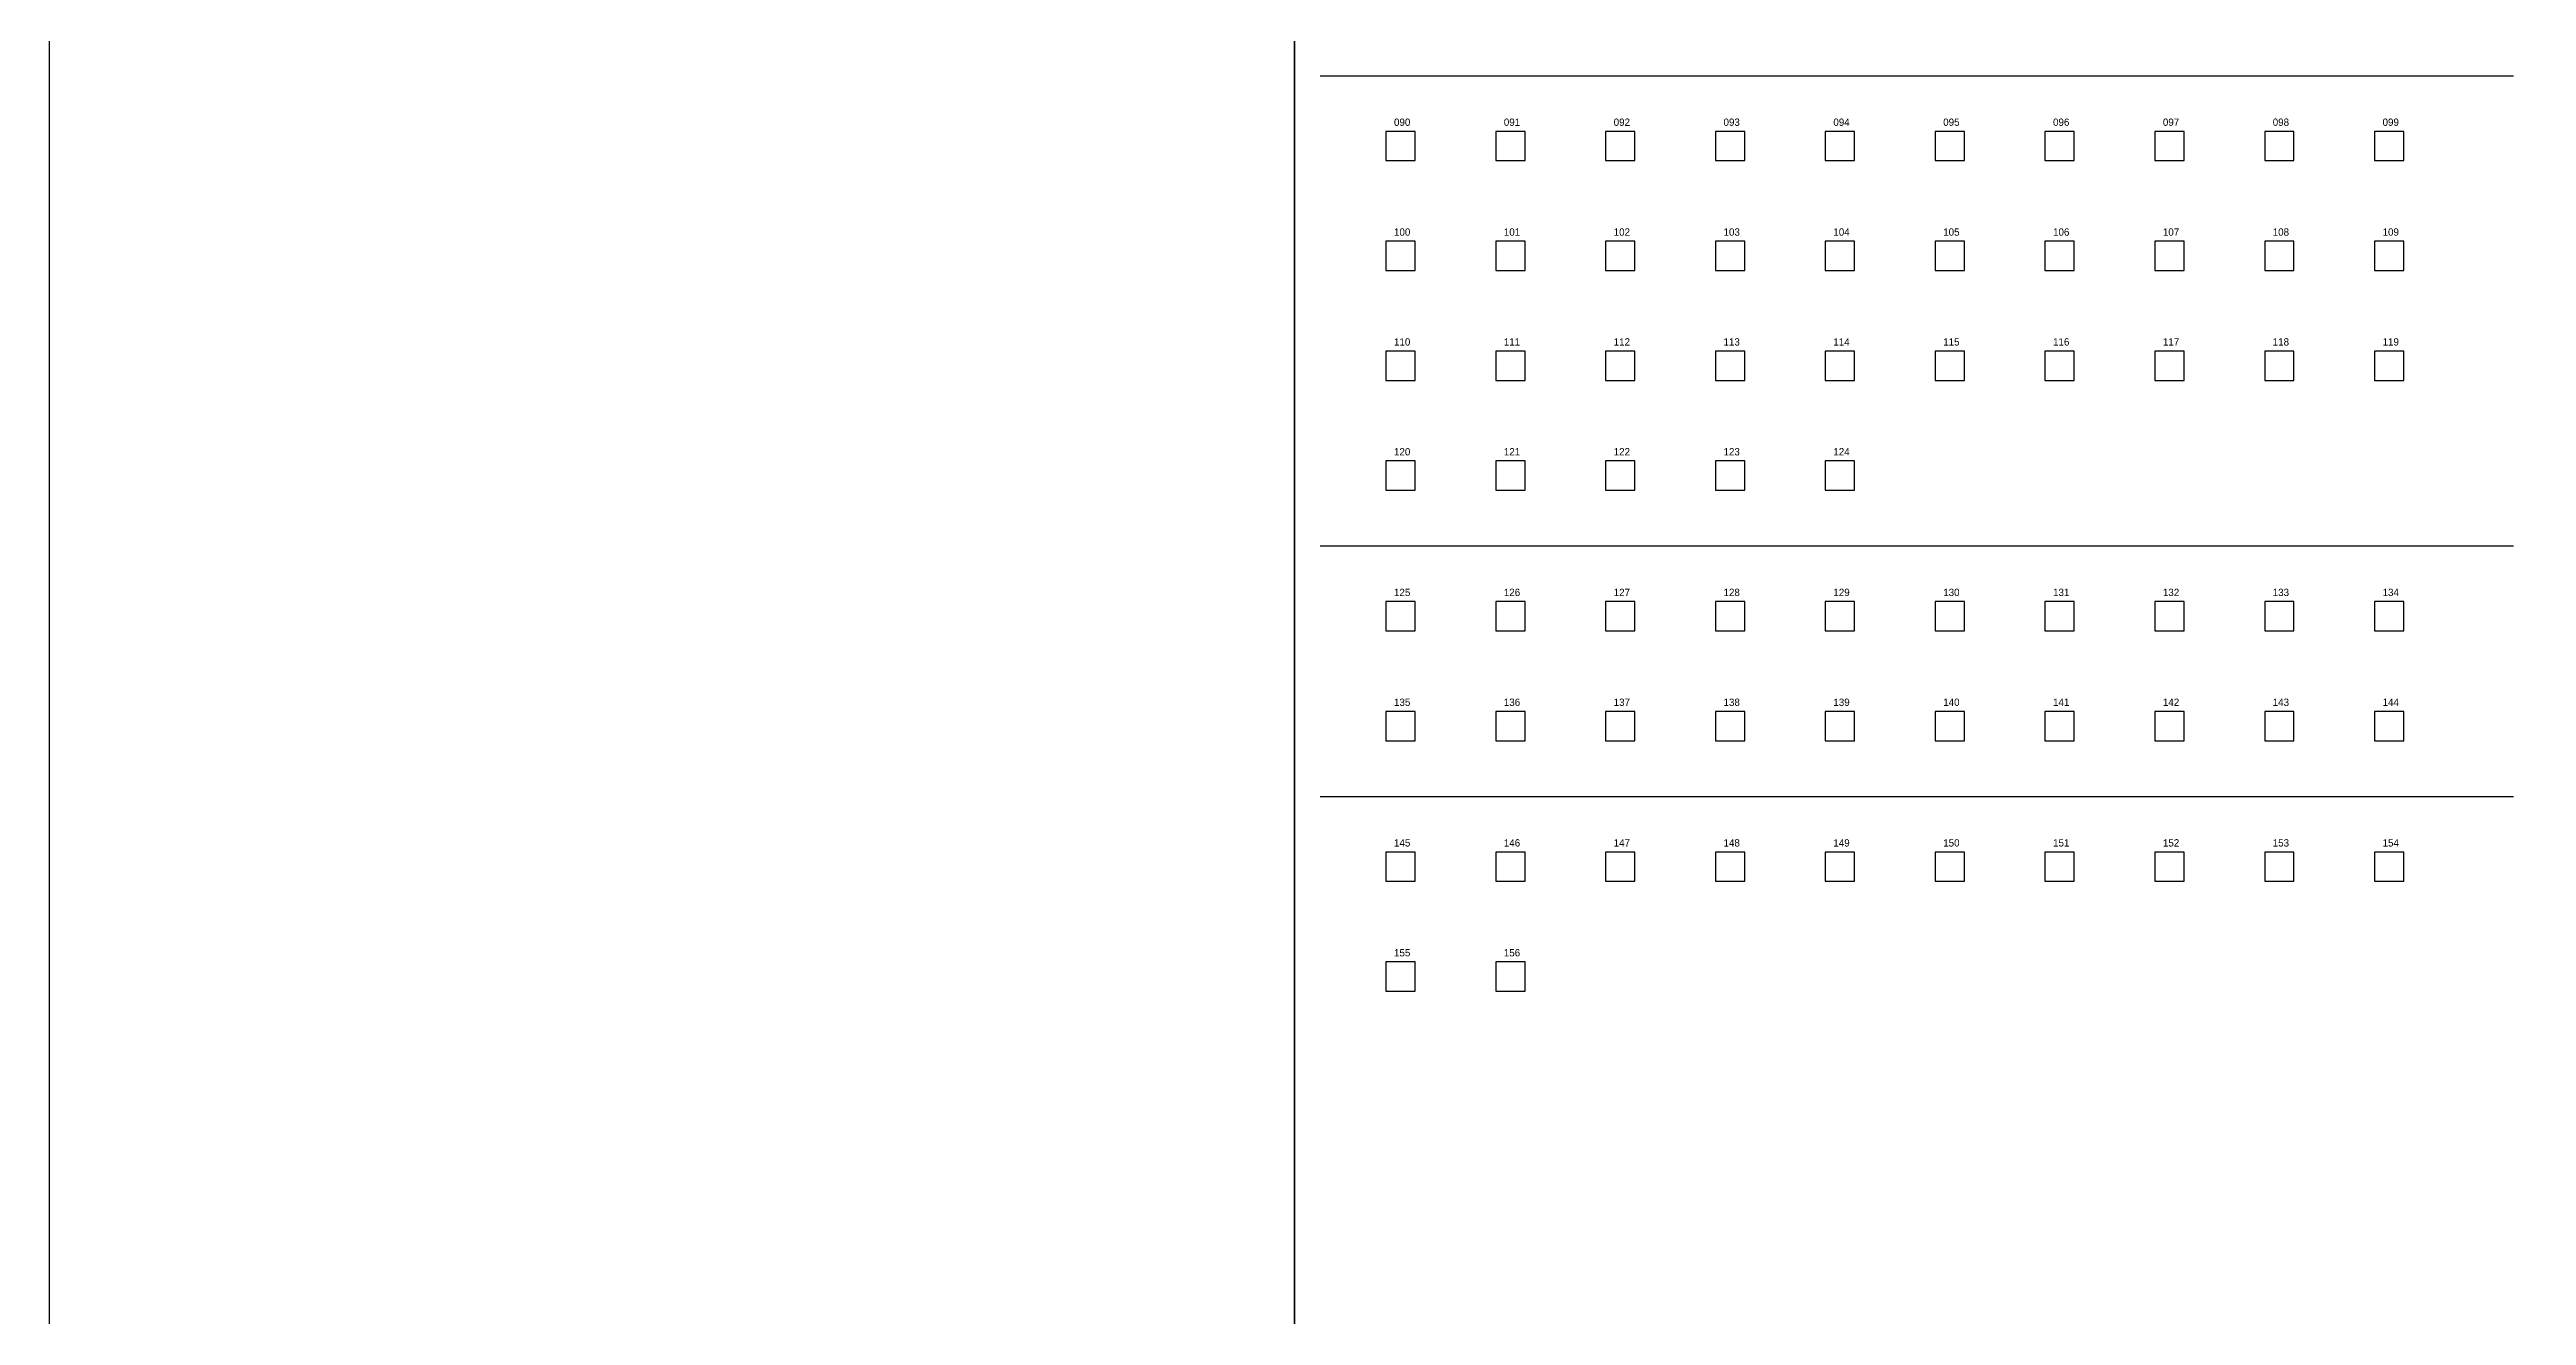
# Model space of a CAD drawing. Header units: metres. Extents: x 0 to 1360, y -2750 to 0.
# Drawn here: x 0 to 676, y -1026 to -680 of the extents above; entities that cross this region are included whole.
import ezdxf

# ---------------------------------------------------------------- set-up
doc = ezdxf.new("R2010")
doc.units = ezdxf.units.M
for name, color, linetype in [('FITTING', 5, 'Continuous'), ('SYS-BORDER', 8, 'Continuous'), ('SYS-DIVIDER', 253, 'Continuous'), ('TEXT-SEQ', 3, 'Continuous')]:
    doc.layers.add(name, color=color, linetype=linetype)

msp = doc.modelspace()

# ---------------------------------------------------------------- linework, layer by layer
at = {"layer": 'FITTING'}
for points in [[(365, -710.4), (373, -710.4), (373, -702.4), (365, -702.4), (365, -710.4)], [(395, -710.4), (403, -710.4), (403, -702.4), (395, -702.4), (395, -710.4)], [(425, -710.4), (433, -710.4), (433, -702.4), (425, -702.4), (425, -710.4)], [(455, -710.4), (463, -710.4), (463, -702.4), (455, -702.4), (455, -710.4)], [(485, -710.4), (493, -710.4), (493, -702.4), (485, -702.4), (485, -710.4)], [(515, -710.4), (523, -710.4), (523, -702.4), (515, -702.4), (515, -710.4)], [(545, -710.4), (553, -710.4), (553, -702.4), (545, -702.4), (545, -710.4)], [(575, -710.4), (583, -710.4), (583, -702.4), (575, -702.4), (575, -710.4)], [(605, -710.4), (613, -710.4), (613, -702.4), (605, -702.4), (605, -710.4)], [(635, -710.4), (643, -710.4), (643, -702.4), (635, -702.4), (635, -710.4)], [(365, -740.4), (373, -740.4), (373, -732.4), (365, -732.4), (365, -740.4)], [(395, -740.4), (403, -740.4), (403, -732.4), (395, -732.4), (395, -740.4)], [(425, -740.4), (433, -740.4), (433, -732.4), (425, -732.4), (425, -740.4)], [(455, -740.4), (463, -740.4), (463, -732.4), (455, -732.4), (455, -740.4)], [(485, -740.4), (493, -740.4), (493, -732.4), (485, -732.4), (485, -740.4)], [(515, -740.4), (523, -740.4), (523, -732.4), (515, -732.4), (515, -740.4)], [(545, -740.4), (553, -740.4), (553, -732.4), (545, -732.4), (545, -740.4)], [(575, -740.4), (583, -740.4), (583, -732.4), (575, -732.4), (575, -740.4)], [(605, -740.4), (613, -740.4), (613, -732.4), (605, -732.4), (605, -740.4)], [(635, -740.4), (643, -740.4), (643, -732.4), (635, -732.4), (635, -740.4)], [(365, -770.4), (373, -770.4), (373, -762.4), (365, -762.4), (365, -770.4)], [(395, -770.4), (403, -770.4), (403, -762.4), (395, -762.4), (395, -770.4)], [(425, -770.4), (433, -770.4), (433, -762.4), (425, -762.4), (425, -770.4)], [(455, -770.4), (463, -770.4), (463, -762.4), (455, -762.4), (455, -770.4)], [(485, -770.4), (493, -770.4), (493, -762.4), (485, -762.4), (485, -770.4)], [(515, -770.4), (523, -770.4), (523, -762.4), (515, -762.4), (515, -770.4)], [(545, -770.4), (553, -770.4), (553, -762.4), (545, -762.4), (545, -770.4)], [(575, -770.4), (583, -770.4), (583, -762.4), (575, -762.4), (575, -770.4)], [(605, -770.4), (613, -770.4), (613, -762.4), (605, -762.4), (605, -770.4)], [(635, -770.4), (643, -770.4), (643, -762.4), (635, -762.4), (635, -770.4)], [(365, -800.4), (373, -800.4), (373, -792.4), (365, -792.4), (365, -800.4)], [(395, -800.4), (403, -800.4), (403, -792.4), (395, -792.4), (395, -800.4)], [(425, -800.4), (433, -800.4), (433, -792.4), (425, -792.4), (425, -800.4)], [(455, -800.4), (463, -800.4), (463, -792.4), (455, -792.4), (455, -800.4)], [(485, -800.4), (493, -800.4), (493, -792.4), (485, -792.4), (485, -800.4)], [(365, -838.8), (373, -838.8), (373, -830.8), (365, -830.8), (365, -838.8)], [(395, -838.8), (403, -838.8), (403, -830.8), (395, -830.8), (395, -838.8)], [(425, -838.8), (433, -838.8), (433, -830.8), (425, -830.8), (425, -838.8)], [(455, -838.8), (463, -838.8), (463, -830.8), (455, -830.8), (455, -838.8)], [(485, -838.8), (493, -838.8), (493, -830.8), (485, -830.8), (485, -838.8)], [(515, -838.8), (523, -838.8), (523, -830.8), (515, -830.8), (515, -838.8)], [(545, -838.8), (553, -838.8), (553, -830.8), (545, -830.8), (545, -838.8)], [(575, -838.8), (583, -838.8), (583, -830.8), (575, -830.8), (575, -838.8)], [(605, -838.8), (613, -838.8), (613, -830.8), (605, -830.8), (605, -838.8)], [(635, -838.8), (643, -838.8), (643, -830.8), (635, -830.8), (635, -838.8)], [(365, -868.8), (373, -868.8), (373, -860.8), (365, -860.8), (365, -868.8)], [(395, -868.8), (403, -868.8), (403, -860.8), (395, -860.8), (395, -868.8)], [(425, -868.8), (433, -868.8), (433, -860.8), (425, -860.8), (425, -868.8)], [(455, -868.8), (463, -868.8), (463, -860.8), (455, -860.8), (455, -868.8)], [(485, -868.8), (493, -868.8), (493, -860.8), (485, -860.8), (485, -868.8)], [(515, -868.8), (523, -868.8), (523, -860.8), (515, -860.8), (515, -868.8)], [(545, -868.8), (553, -868.8), (553, -860.8), (545, -860.8), (545, -868.8)], [(575, -868.8), (583, -868.8), (583, -860.8), (575, -860.8), (575, -868.8)], [(605, -868.8), (613, -868.8), (613, -860.8), (605, -860.8), (605, -868.8)], [(635, -868.8), (643, -868.8), (643, -860.8), (635, -860.8), (635, -868.8)], [(365, -907.2), (373, -907.2), (373, -899.2), (365, -899.2), (365, -907.2)], [(395, -907.2), (403, -907.2), (403, -899.2), (395, -899.2), (395, -907.2)], [(425, -907.2), (433, -907.2), (433, -899.2), (425, -899.2), (425, -907.2)], [(455, -907.2), (463, -907.2), (463, -899.2), (455, -899.2), (455, -907.2)], [(485, -907.2), (493, -907.2), (493, -899.2), (485, -899.2), (485, -907.2)], [(515, -907.2), (523, -907.2), (523, -899.2), (515, -899.2), (515, -907.2)], [(545, -907.2), (553, -907.2), (553, -899.2), (545, -899.2), (545, -907.2)], [(575, -907.2), (583, -907.2), (583, -899.2), (575, -899.2), (575, -907.2)], [(605, -907.2), (613, -907.2), (613, -899.2), (605, -899.2), (605, -907.2)], [(635, -907.2), (643, -907.2), (643, -899.2), (635, -899.2), (635, -907.2)], [(365, -937.2), (373, -937.2), (373, -929.2), (365, -929.2), (365, -937.2)], [(395, -937.2), (403, -937.2), (403, -929.2), (395, -929.2), (395, -937.2)]]:
    msp.add_lwpolyline(points, dxfattribs=at)
at = {"layer": 'SYS-BORDER'}
for points in [[(0, -550), (340, -550), (340, -1100), (0, -1100), (0, -550)], [(340, -550), (680, -550), (680, -1100), (340, -1100), (340, -550)]]:
    msp.add_lwpolyline(points, dxfattribs=at)
at = {"layer": 'SYS-DIVIDER'}
for p, q in [((347, -687.2), (673, -687.2)), ((347, -815.6), (673, -815.6)), ((347, -884), (673, -884))]:
    msp.add_line(p, q, dxfattribs=at)

# ---------------------------------------------------------------- texts
at = {"layer": 'TEXT-SEQ'}
for s, p in [('090', (367.2, -700.9)), ('091', (397.2, -700.9)), ('092', (427.2, -700.9)), ('093', (457.2, -700.9)), ('094', (487.2, -700.9)), ('095', (517.2, -700.9)), ('096', (547.2, -700.9)), ('097', (577.2, -700.9)), ('098', (607.2, -700.9)), ('099', (637.2, -700.9)), ('100', (367.2, -730.9)), ('101', (397.2, -730.9)), ('102', (427.2, -730.9)), ('103', (457.2, -730.9)), ('104', (487.2, -730.9)), ('105', (517.2, -730.9)), ('106', (547.2, -730.9)), ('107', (577.2, -730.9)), ('108', (607.2, -730.9)), ('109', (637.2, -730.9)), ('110', (367.2, -760.9)), ('111', (397.2, -760.9)), ('112', (427.2, -760.9)), ('113', (457.2, -760.9)), ('114', (487.2, -760.9)), ('115', (517.2, -760.9)), ('116', (547.2, -760.9)), ('117', (577.2, -760.9)), ('118', (607.2, -760.9)), ('119', (637.2, -760.9)), ('120', (367.2, -790.9)), ('121', (397.2, -790.9)), ('122', (427.2, -790.9)), ('123', (457.2, -790.9)), ('124', (487.2, -790.9)), ('125', (367.2, -829.3)), ('126', (397.2, -829.3)), ('127', (427.2, -829.3)), ('128', (457.2, -829.3)), ('129', (487.2, -829.3)), ('130', (517.2, -829.3)), ('131', (547.2, -829.3)), ('132', (577.2, -829.3)), ('133', (607.2, -829.3)), ('134', (637.2, -829.3)), ('135', (367.2, -859.3)), ('136', (397.2, -859.3)), ('137', (427.2, -859.3)), ('138', (457.2, -859.3)), ('139', (487.2, -859.3)), ('140', (517.2, -859.3)), ('141', (547.2, -859.3)), ('142', (577.2, -859.3)), ('143', (607.2, -859.3)), ('144', (637.2, -859.3)), ('145', (367.2, -897.7)), ('146', (397.2, -897.7)), ('147', (427.2, -897.7)), ('148', (457.2, -897.7)), ('149', (487.2, -897.7)), ('150', (517.2, -897.7)), ('151', (547.2, -897.7)), ('152', (577.2, -897.7)), ('153', (607.2, -897.7)), ('154', (637.2, -897.7)), ('155', (367.2, -927.7)), ('156', (397.2, -927.7))]:
    msp.add_text(s, height=2, dxfattribs=at).set_placement(p)

doc.saveas('drawing.dxf')
